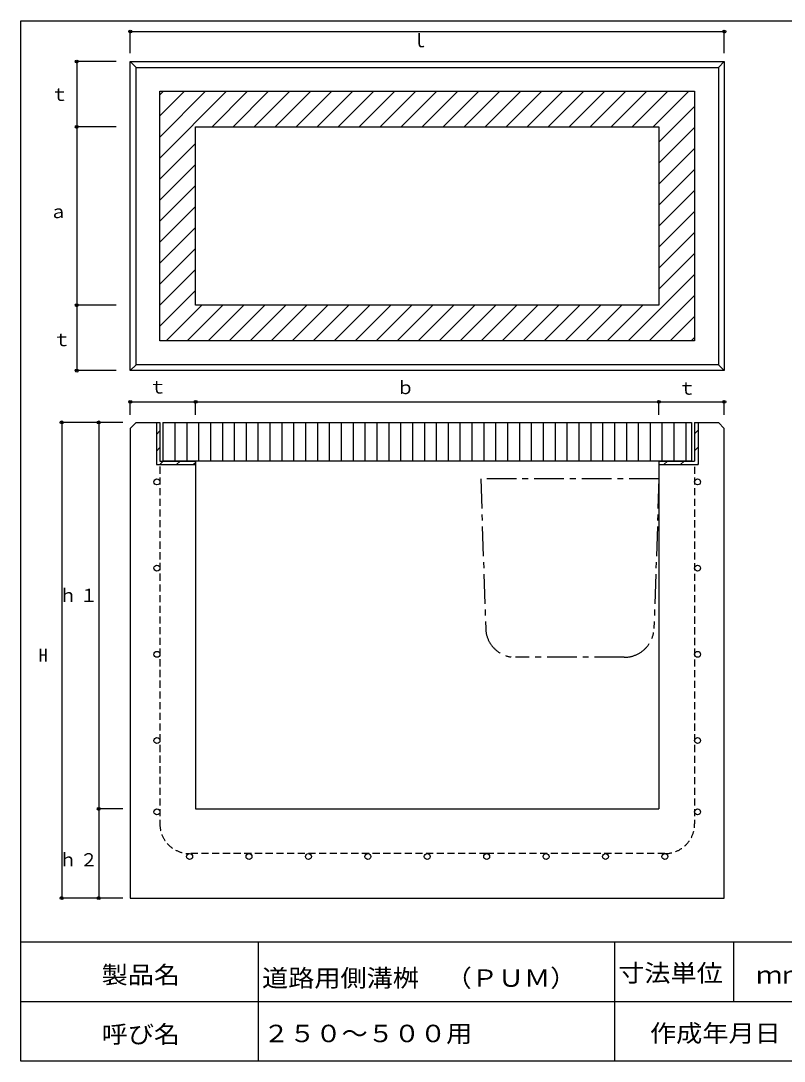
# Model space of a CAD drawing. Units: millimetres, scale not verified. Extents: x -1313 to 1287, y -935 to 815.
# Drawn here: x -1313 to -28, y -935 to 815 of the extents above; entities that cross this region are included whole.
import ezdxf
from ezdxf.enums import TextEntityAlignment as Align

# ---------------------------------------------------------------- set-up
doc = ezdxf.new("R2010")
doc.units = ezdxf.units.MM
doc.header["$LTSCALE"] = 10
doc.header["$PDMODE"] = 32
doc.header["$PDSIZE"] = 5
doc.linetypes.add('CHAIN1', pattern=[8, 5, -1, 1, -1])
doc.linetypes.add('DASHED1', pattern=[1.8, 1.2, -0.6])
doc.layers.add('0-0', color=7, linetype='Continuous')
doc.styles.add('ＭＳ ゴシック', font='')
doc.styles.get('ＭＳ ゴシック').set_extended_font_data('MS Gothic')

msp = doc.modelspace()

# ---------------------------------------------------------------- linework, layer by layer
at = {"layer": '0-0', "color": 4}
for p, q in [((-1128.84, 796.55), (-128.84, 796.55)), ((-1128.84, 760.07), (-1128.84, 796.55)), ((-128.84, 760.07), (-128.84, 796.55)), ((-1218.85, 746.19), (-1218.85, 636.19)), ((-1152.62, 746.19), (-1218.85, 746.19)), ((-1152.62, 226.19), (-1218.85, 226.19)), ((-1128.84, 173.77), (-1018.84, 173.77)), ((-1128.84, 151.76), (-1128.84, 173.77)), ((-128.84, 151.76), (-128.84, 173.77)), ((-1244.17, 139.07), (-1244.17, -660.93)), ((-1141.5, 139.07), (-1244.17, 139.07)), ((-1181.68, 139.07), (-1181.68, -510.93)), ((-1141.5, 139.07), (-1181.68, 139.07)), ((-1141.5, -660.93), (-1244.17, -660.93)), ((-1141.5, -660.93), (-1181.68, -660.93))]:
    msp.add_line(p, q, dxfattribs=at)
at = {"layer": '0-0'}
for p, q in [((-1128.84, 746.19), (-1118.84, 736.19)), ((-1118.84, 736.19), (-138.84, 736.19)), ((-1118.84, 236.19), (-1118.84, 736.19)), ((-128.84, 746.19), (-138.84, 736.19)), ((-138.84, 736.19), (-138.84, 236.19)), ((-1078.84, 696.19), (-178.84, 696.19)), ((-1078.84, 276.19), (-1078.84, 696.19)), ((-1078.84, 583.84), (-966.49, 696.19)), ((-1078.84, 619.19), (-1001.85, 696.19)), ((-1078.84, 654.55), (-1037.2, 696.19)), ((-1078.84, 689.9), (-1072.56, 696.19)), ((-991.14, 636.19), (-931.14, 696.19)), ((-955.78, 636.19), (-895.78, 696.19)), ((-920.42, 636.19), (-860.42, 696.19)), ((-885.07, 636.19), (-825.07, 696.19)), ((-849.71, 636.19), (-789.71, 696.19)), ((-814.36, 636.19), (-754.36, 696.19)), ((-779, 636.19), (-719, 696.19)), ((-743.65, 636.19), (-683.65, 696.19)), ((-708.29, 636.19), (-648.29, 696.19)), ((-672.94, 636.19), (-612.94, 696.19)), ((-637.58, 636.19), (-577.58, 696.19)), ((-602.23, 636.19), (-542.23, 696.19)), ((-566.87, 636.19), (-506.87, 696.19)), ((-531.52, 636.19), (-471.52, 696.19)), ((-496.16, 636.19), (-436.16, 696.19)), ((-460.81, 636.19), (-400.81, 696.19)), ((-425.45, 636.19), (-365.45, 696.19)), ((-390.09, 636.19), (-330.09, 696.19)), ((-354.74, 636.19), (-294.74, 696.19)), ((-319.38, 636.19), (-259.38, 696.19)), ((-284.03, 636.19), (-224.03, 696.19)), ((-248.67, 636.19), (-188.67, 696.19)), ((-178.84, 696.19), (-178.84, 276.19)), ((-238.84, 610.67), (-178.84, 670.67)), ((-1018.84, 336.19), (-1018.84, 636.19)), ((-238.84, 575.31), (-178.84, 635.31)), ((-1078.84, 548.48), (-1018.84, 608.48)), ((-238.84, 539.95), (-178.84, 599.95)), ((-1078.84, 513.13), (-1018.84, 573.13)), ((-238.84, 504.6), (-178.84, 564.6)), ((-1078.84, 477.77), (-1018.84, 537.77)), ((-238.84, 469.24), (-178.84, 529.24)), ((-1078.84, 442.42), (-1018.84, 502.42)), ((-238.84, 433.89), (-178.84, 493.89)), ((-1078.84, 407.06), (-1018.84, 467.06)), ((-238.84, 398.53), (-178.84, 458.53)), ((-1078.84, 371.71), (-1018.84, 431.71)), ((-238.84, 363.18), (-178.84, 423.18)), ((-1078.84, 336.35), (-1018.84, 396.35)), ((-290.48, 276.19), (-178.84, 387.82)), ((-1078.84, 301), (-1018.84, 361)), ((-255.12, 276.19), (-178.84, 352.47)), ((-1068.29, 276.19), (-1008.29, 336.19)), ((-1032.94, 276.19), (-972.94, 336.19)), ((-238.84, 336.19), (-1018.84, 336.19)), ((-997.58, 276.19), (-937.58, 336.19)), ((-962.23, 276.19), (-902.23, 336.19)), ((-926.87, 276.19), (-866.87, 336.19)), ((-891.52, 276.19), (-831.52, 336.19)), ((-856.16, 276.19), (-796.16, 336.19)), ((-820.81, 276.19), (-760.81, 336.19)), ((-785.45, 276.19), (-725.45, 336.19)), ((-750.09, 276.19), (-690.09, 336.19)), ((-714.74, 276.19), (-654.74, 336.19)), ((-679.38, 276.19), (-619.38, 336.19)), ((-644.03, 276.19), (-584.03, 336.19)), ((-608.67, 276.19), (-548.67, 336.19)), ((-573.32, 276.19), (-513.32, 336.19)), ((-537.96, 276.19), (-477.96, 336.19)), ((-502.61, 276.19), (-442.61, 336.19)), ((-467.25, 276.19), (-407.25, 336.19)), ((-431.9, 276.19), (-371.9, 336.19)), ((-396.54, 276.19), (-336.54, 336.19)), ((-361.19, 276.19), (-301.19, 336.19)), ((-325.83, 276.19), (-265.83, 336.19)), ((-219.76, 276.19), (-178.84, 317.11)), ((-184.41, 276.19), (-178.84, 281.76)), ((-178.84, 276.19), (-1078.84, 276.19)), ((-138.84, 236.19), (-128.84, 226.19)), ((-1118.84, 139.07), (-1128.84, 129.07)), ((-1118.84, 139.07), (-1078.84, 139.07)), ((-1084.84, 118.96), (-1078.84, 124.96)), ((-1073.84, 139.07), (-1073.84, 74.07)), ((-1073.84, 139.07), (-183.84, 139.07)), ((-1053.17, 74.07), (-1053.17, 139.07)), ((-1033.17, 74.07), (-1033.17, 139.07)), ((-1013.17, 74.07), (-1013.17, 139.07)), ((-993.17, 74.07), (-993.17, 139.07)), ((-973.17, 74.07), (-973.17, 139.07)), ((-953.17, 74.07), (-953.17, 139.07)), ((-933.17, 74.07), (-933.17, 139.07)), ((-913.17, 74.07), (-913.17, 139.07)), ((-893.17, 74.07), (-893.17, 139.07)), ((-873.17, 74.07), (-873.17, 139.07)), ((-853.17, 74.07), (-853.17, 139.07)), ((-833.17, 74.07), (-833.17, 139.07)), ((-813.17, 74.07), (-813.17, 139.07)), ((-793.17, 74.07), (-793.17, 139.07)), ((-773.17, 74.07), (-773.17, 139.07)), ((-753.17, 74.07), (-753.17, 139.07)), ((-733.17, 74.07), (-733.17, 139.07)), ((-713.17, 74.07), (-713.17, 139.07)), ((-693.17, 74.07), (-693.17, 139.07)), ((-673.17, 74.07), (-673.17, 139.07)), ((-653.17, 74.07), (-653.17, 139.07)), ((-633.17, 74.07), (-633.17, 139.07)), ((-613.17, 74.07), (-613.17, 139.07)), ((-593.17, 74.07), (-593.17, 139.07)), ((-573.17, 74.07), (-573.17, 139.07)), ((-553.17, 74.07), (-553.17, 139.07)), ((-533.17, 74.07), (-533.17, 139.07)), ((-513.17, 74.07), (-513.17, 139.07)), ((-493.17, 74.07), (-493.17, 139.07)), ((-473.17, 74.07), (-473.17, 139.07)), ((-453.17, 74.07), (-453.17, 139.07)), ((-433.17, 74.07), (-433.17, 139.07)), ((-413.17, 74.07), (-413.17, 139.07)), ((-393.17, 74.07), (-393.17, 139.07)), ((-373.17, 74.07), (-373.17, 139.07)), ((-353.17, 74.07), (-353.17, 139.07)), ((-333.17, 74.07), (-333.17, 139.07)), ((-313.17, 74.07), (-313.17, 139.07)), ((-293.17, 74.07), (-293.17, 139.07)), ((-273.17, 74.07), (-273.17, 139.07)), ((-253.17, 74.07), (-253.17, 139.07)), ((-233.17, 74.07), (-233.17, 139.07)), ((-213.17, 74.07), (-213.17, 139.07)), ((-193.17, 74.07), (-193.17, 139.07)), ((-183.84, 139.07), (-183.84, 74.07)), ((-178.84, 139.07), (-178.84, 74.07)), ((-178.84, 119.87), (-172.84, 125.87)), ((-172.84, 139.07), (-172.84, 68.07)), ((-1084.84, 90.68), (-1078.84, 96.68)), ((-178.84, 91.58), (-172.84, 97.58)), ((-1079.17, 68.07), (-1073.17, 74.07)), ((-183.84, 74.07), (-1073.84, 74.07)), ((-1050.89, 68.07), (-1044.89, 74.07)), ((-1022.6, 68.07), (-1018.84, 71.83)), ((-238.84, 74.07), (-178.84, 74.07)), ((-238.84, 74.07), (-238.84, -510.93)), ((-230.64, 68.07), (-224.64, 74.07)), ((-202.36, 68.07), (-196.36, 74.07)), ((-238.84, 68.07), (-172.84, 68.07)), ((-174.07, 68.07), (-172.84, 69.3))]:
    msp.add_line(p, q, dxfattribs=at)
at = {"layer": '0-0', "linetype": 'DASHED1'}
for p, q in [((-1078.84, 64.75), (-1078.84, -536.13)), ((-178.84, 64.57), (-178.84, -536.13)), ((-528.84, -586.13), (-1028.84, -586.13)), ((-228.84, -586.13), (-528.84, -586.13))]:
    msp.add_line(p, q, dxfattribs=at)
at = {"layer": '0-0', "linetype": 'CHAIN1'}
for p, q in [((-238.84, 44.07), (-247.23, -207.6)), ((-297.21, -255.93), (-480.48, -255.93))]:
    msp.add_line(p, q, dxfattribs=at)
at = {"layer": '0-0', "color": 2}
for p, q in [((1287.01, -735.33), (-1312.99, -735.33)), ((-912.99, -935.33), (-912.99, -735.33)), ((-312.99, -935.33), (-312.99, -735.33)), ((-112.99, -835.33), (-112.99, -735.33)), ((1287.01, -835.33), (-1312.99, -835.33)), ((1287.01, -935.33), (-1312.99, -935.33))]:
    msp.add_line(p, q, dxfattribs=at)
msp.add_lwpolyline([(-1312.99, -935.33), (-1312.99, 814.67), (1287.01, 814.67)], dxfattribs=at)
at = {"layer": '0-0'}
msp.add_lwpolyline([(-1128.84, 226.19), (-1128.84, 746.19), (-128.84, 746.19), (-128.84, 226.19)], close=True, dxfattribs=at)
at = {"layer": '0-0', "color": 4}
for points in [[(-1152.62, 636.19), (-1218.85, 636.19), (-1218.85, 336.19)], [(-1152.62, 336.19), (-1218.85, 336.19), (-1218.85, 226.19)], [(-1018.84, 151.76), (-1018.84, 173.77), (-238.84, 173.77)], [(-238.84, 151.76), (-238.84, 173.77), (-128.84, 173.77)], [(-1141.5, -510.93), (-1181.68, -510.93), (-1181.68, -660.93)]]:
    msp.add_lwpolyline(points, dxfattribs=at)
at = {"layer": '0-0'}
for points in [[(-1018.84, 636.19), (-238.84, 636.19), (-238.84, 336.19)], [(-138.84, 236.19), (-1118.84, 236.19), (-1128.84, 226.19)], [(-1128.84, 129.07), (-1128.84, -660.93), (-128.84, -660.93), (-128.84, 129.07)], [(-1084.84, 139.07), (-1084.84, 68.07), (-1018.84, 68.07)], [(-1078.84, 139.07), (-1078.84, 74.07), (-1018.84, 74.07)], [(-178.84, 139.07), (-138.84, 139.07), (-128.84, 129.07)], [(-1018.84, 74.07), (-1018.84, -510.93), (-238.84, -510.93)]]:
    msp.add_lwpolyline(points, dxfattribs=at)
at = {"layer": '0-0', "linetype": 'CHAIN1'}
msp.add_lwpolyline([(-238.84, 44.07), (-538.84, 44.07), (-530.46, -207.6)], dxfattribs=at)
at = {"layer": '0-0'}
for centre in [(-1083.84, 39.07), (-173.84, 39.07), (-1083.84, -105.93), (-173.84, -105.93), (-1083.84, -250.93), (-173.84, -250.93), (-1083.84, -395.93), (-173.84, -395.93), (-1083.84, -515.93), (-173.84, -515.93), (-1028.84, -591.13), (-928.84, -591.13), (-828.84, -591.13), (-728.84, -591.13), (-628.84, -591.13), (-528.84, -591.13), (-428.84, -591.13), (-328.84, -591.13), (-228.84, -591.13)]:
    msp.add_circle(centre, 5, dxfattribs=at)
at = {"layer": '0-0', "linetype": 'CHAIN1'}
for centre, start, end in [((-480.48, -205.93), 181.90918, 270), ((-297.21, -205.93), 270, 358.09082)]:
    msp.add_arc(centre, 50, start, end, dxfattribs=at)
at = {"layer": '0-0', "linetype": 'DASHED1'}
for centre, start, end in [((-1028.84, -536.13), 180, 270), ((-228.84, -536.13), 270, 0)]:
    msp.add_arc(centre, 50, start, end, dxfattribs=at)
at = {"layer": '0-0', "color": 4}
for p in [(-1128.84, 796.55), (-128.84, 796.55), (-1218.85, 746.19), (-1218.85, 636.19), (-1218.85, 336.19), (-1218.85, 226.19), (-1128.84, 173.77), (-1018.84, 173.77), (-238.84, 173.77), (-128.84, 173.77), (-1244.17, 139.07), (-1181.68, 139.07), (-1181.68, -510.93), (-1244.17, -660.93), (-1181.68, -660.93)]:
    msp.add_point(p, dxfattribs=at)

# ---------------------------------------------------------------- texts
at = {"layer": '0-0', "style": 'ＭＳ ゴシック'}
for s, p in [('ｌ', (-656.86, 763.56)), ('ｔ', (-1262.87, 673.33)), ('ａ', (-1264.89, 476.12)), ('ｔ', (-1259, 260.78)), ('ｂ', (-680.66, 180.13)), ('ｔ', (-1097.57, 181.11)), ('ｔ', (-206.62, 179.17)), ('H', (-1282.74, -270.13))]:
    msp.add_text(s, height=21.99, dxfattribs=at).set_placement(p, align=Align.BOTTOM_LEFT)
at = {"layer": '0-0', "style": 'ＭＳ ゴシック', "width": 1.1}
for s, p in [('寸法単位', (-307.49, -810.57)), ('製品名', (-1176.92, -813.54)), ('道路用側溝桝', (-906.91, -818.96)), ('\u3000（ＰＵＭ）', (-641.91, -818.96)), ('ｍｍ', (-75.25, -813.54)), ('呼び名', (-1176.92, -913.54)), ('２５０～５００用', (-905.05, -912.16)), ('作成年月日', (-253.9, -911.8))]:
    msp.add_text(s, height=29.33, dxfattribs=at).set_placement(p, align=Align.BOTTOM_LEFT)
at = {"layer": '0-0', "char_height": 21.99, "attachment_point": 7, "style": 'ＭＳ ゴシック'}
for s, insert in [('\\T1.17;ｈ１', (-1248.63, -162.7)), ('\\T1.17;ｈ２', (-1248.63, -607.44))]:
    msp.add_mtext(s, dxfattribs=dict(at, insert=insert))

doc.saveas('drawing.dxf')
